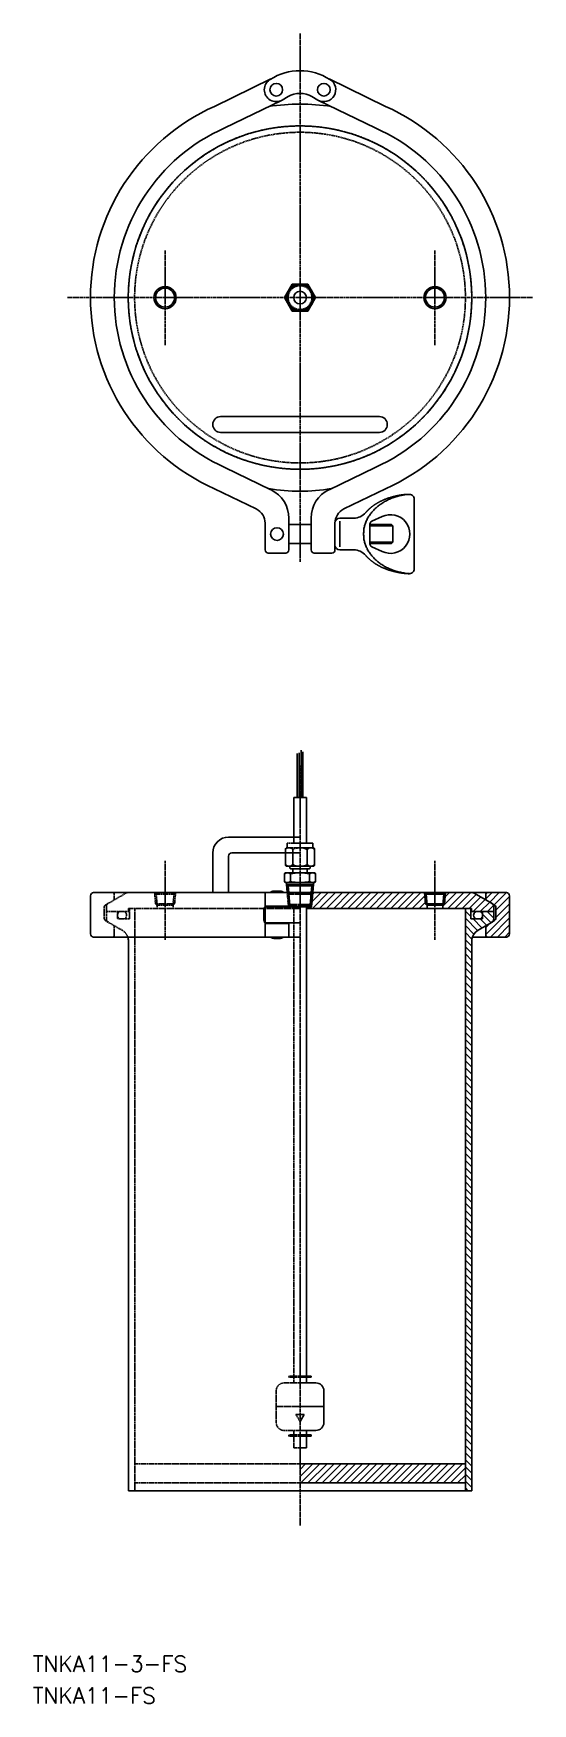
# Model space of a CAD drawing. Extents: x 249 to 563, y 18 to 1071.
import ezdxf

# ---------------------------------------------------------------- set-up
doc = ezdxf.new("R2010")
doc.units = 0
doc.linetypes.add('CENTER', pattern=[2, 1.25, -0.25, 0.25, -0.25])
doc.linetypes.add('DASHED', pattern=[0.75, 0.5, -0.25])
doc.layers.get('0').update_dxf_attribs({"linetype": 'CONTINUOUS'})
doc.layers.add('CENTER', color=1, linetype='CENTER')
doc.styles.get("Standard").update_dxf_attribs({"font": 'txt.shx', "bigfont": 'bigfont.shx'})

# ---------------------------------------------------------------- blocks, each defined once
blk = doc.blocks.new('*X4')
at = {"color": 0, "linetype": 'CONTINUOUS'}
for p, q in [((524, 514.4), (520.7, 517.8)), ((524, 518.9), (523.4, 519.5)), ((536.8, 510.6), (531.5, 515.9)), ((538.5, 513.4), (534.4, 517.5)), ((528.3, 505.6), (520.7, 513.3)), ((526, 503.4), (520.7, 508.8)), ((531.1, 507.3), (525.5, 512.9)), ((534, 508.9), (530, 512.9)), ((524.8, 500.2), (520.7, 504.3)), ((524.7, 495.8), (520.7, 499.8)), ((524.7, 491.3), (520.7, 495.3)), ((524.7, 486.8), (520.7, 490.8)), ((524.7, 482.3), (520.7, 486.3)), ((524.7, 477.8), (520.7, 481.8)), ((524.7, 473.4), (520.7, 477.4)), ((524.7, 468.9), (520.7, 472.9)), ((524.7, 464.4), (520.7, 468.4)), ((524.7, 459.9), (520.7, 463.9)), ((524.7, 455.4), (520.7, 459.4)), ((524.7, 450.9), (520.7, 454.9)), ((524.7, 446.4), (520.7, 450.4)), ((524.7, 441.9), (520.7, 445.9)), ((524.7, 437.4), (520.7, 441.4)), ((524.7, 432.9), (520.7, 436.9)), ((524.7, 428.5), (520.7, 432.5)), ((524.7, 424), (520.7, 428)), ((524.7, 419.5), (520.7, 423.5)), ((524.7, 415), (520.7, 419)), ((524.7, 410.5), (520.7, 414.5)), ((524.7, 406), (520.7, 410)), ((524.7, 401.5), (520.7, 405.5)), ((524.7, 397), (520.7, 401)), ((524.7, 392.5), (520.7, 396.5)), ((524.7, 388), (520.7, 392)), ((524.7, 383.6), (520.7, 387.6)), ((524.7, 379.1), (520.7, 383.1)), ((524.7, 374.6), (520.7, 378.6)), ((524.7, 370.1), (520.7, 374.1)), ((524.7, 365.6), (520.7, 369.6)), ((524.7, 361.1), (520.7, 365.1)), ((524.7, 356.6), (520.7, 360.6)), ((524.7, 352.1), (520.7, 356.1)), ((524.7, 347.6), (520.7, 351.6)), ((524.7, 343.1), (520.7, 347.1)), ((524.7, 338.7), (520.7, 342.7)), ((524.7, 334.2), (520.7, 338.2)), ((524.7, 329.7), (520.7, 333.7)), ((524.7, 325.2), (520.7, 329.2)), ((524.7, 320.7), (520.7, 324.7)), ((524.7, 316.2), (520.7, 320.2)), ((524.7, 311.7), (520.7, 315.7)), ((524.7, 307.2), (520.7, 311.2)), ((524.7, 302.7), (520.7, 306.7)), ((524.7, 298.2), (520.7, 302.2)), ((524.7, 293.8), (520.7, 297.8)), ((524.7, 289.3), (520.7, 293.3)), ((524.7, 284.8), (520.7, 288.8)), ((524.7, 280.3), (520.7, 284.3)), ((524.7, 275.8), (520.7, 279.8)), ((524.7, 271.3), (520.7, 275.3)), ((524.7, 266.8), (520.7, 270.8)), ((524.7, 262.3), (520.7, 266.3)), ((524.7, 257.8), (520.7, 261.8)), ((524.7, 253.3), (520.7, 257.3)), ((524.7, 248.8), (520.7, 252.8)), ((524.7, 244.4), (520.7, 248.4)), ((524.7, 239.9), (520.7, 243.9)), ((524.7, 235.4), (520.7, 239.4)), ((524.7, 230.9), (520.7, 234.9)), ((524.7, 226.4), (520.7, 230.4)), ((524.7, 221.9), (520.7, 225.9)), ((524.7, 217.4), (520.7, 221.4)), ((524.7, 212.9), (520.7, 216.9)), ((524.7, 208.4), (520.7, 212.4)), ((524.7, 203.9), (520.7, 207.9)), ((524.7, 199.5), (520.7, 203.5)), ((524.7, 195), (520.7, 199)), ((524.7, 190.5), (520.7, 194.5)), ((524.7, 186), (520.7, 190)), ((524.7, 181.5), (520.7, 185.5)), ((524.7, 177), (520.7, 181)), ((524.7, 172.5), (520.7, 176.5)), ((524.7, 168), (520.7, 172)), ((524.7, 163.5), (520.7, 167.5)), ((524.7, 159), (520.7, 163)), ((524.7, 154.6), (520.7, 158.6)), ((522.2, 152.5), (520.7, 154.1))]:
    blk.add_line(p, q, dxfattribs=at)
blk = doc.blocks.new('*X5')
at = {"color": 0, "linetype": 'CONTINUOUS'}
for p, q in [((424, 523.7), (429.8, 529.5)), ((424.3, 519.5), (434.3, 529.5)), ((424.5, 528.7), (425.3, 529.5)), ((428.8, 519.5), (438.8, 529.5)), ((433.2, 519.5), (443.2, 529.5)), ((437.7, 519.5), (447.7, 529.5)), ((442.2, 519.5), (452.2, 529.5)), ((446.7, 519.5), (456.7, 529.5)), ((451.2, 519.5), (461.2, 529.5)), ((455.7, 519.5), (465.7, 529.5)), ((460.2, 519.5), (470.2, 529.5)), ((464.7, 519.5), (474.7, 529.5)), ((469.2, 519.5), (479.2, 529.5)), ((473.7, 519.5), (483.7, 529.5)), ((478.1, 519.5), (488.1, 529.5)), ((482.6, 519.5), (492.6, 529.5)), ((487.1, 519.5), (495.1, 527.5)), ((506.5, 520.9), (515.1, 529.5)), ((507.9, 526.8), (510.6, 529.5)), ((509.6, 519.5), (519.6, 529.5)), ((514.1, 519.5), (524.1, 529.5)), ((518.6, 519.5), (527.4, 528.4)), ((523, 519.5), (530.3, 526.8)), ((533.5, 525.5), (537.5, 529.5)), ((536, 523.5), (542, 529.5)), ((538.8, 521.8), (546.5, 529.5)), ((539.9, 518.4), (548.5, 527)), ((491.6, 519.5), (495.4, 523.3)), ((496.1, 519.5), (496.5, 519.9)), ((525.5, 517.5), (533.1, 525.1)), ((530, 517.5), (536, 523.5)), ((533.5, 503), (548.5, 518)), ((534.5, 517.5), (538.4, 521.4)), ((539.9, 513.9), (548.5, 522.5)), ((533.5, 507.5), (536.1, 510.1)), ((536.5, 501.5), (548.5, 513.5)), ((541, 501.5), (548.5, 509.1)), ((545.5, 501.5), (548.5, 504.6))]:
    blk.add_line(p, q, dxfattribs=at)
blk = doc.blocks.new('*X6')
at = {"color": 0, "linetype": 'CONTINUOUS'}
for p, q in [((416.5, 161.5), (424.5, 169.5)), ((416.5, 166), (420, 169.5)), ((417, 157.5), (429, 169.5)), ((421.5, 157.5), (433.5, 169.5)), ((426, 157.5), (438, 169.5)), ((430.5, 157.5), (442.5, 169.5)), ((434.9, 157.5), (446.9, 169.5)), ((439.4, 157.5), (451.4, 169.5)), ((443.9, 157.5), (455.9, 169.5)), ((448.4, 157.5), (460.4, 169.5)), ((452.9, 157.5), (464.9, 169.5)), ((457.4, 157.5), (469.4, 169.5)), ((461.9, 157.5), (473.9, 169.5)), ((466.4, 157.5), (478.4, 169.5)), ((470.9, 157.5), (482.9, 169.5)), ((475.4, 157.5), (487.4, 169.5)), ((479.8, 157.5), (491.8, 169.5)), ((484.3, 157.5), (496.3, 169.5)), ((488.8, 157.5), (500.8, 169.5)), ((493.3, 157.5), (505.3, 169.5)), ((497.8, 157.5), (509.8, 169.5)), ((502.3, 157.5), (514.3, 169.5)), ((506.8, 157.5), (518.8, 169.5)), ((511.3, 157.5), (520.7, 166.9)), ((515.8, 157.5), (520.7, 162.4)), ((520.3, 157.5), (520.7, 157.9))]:
    blk.add_line(p, q, dxfattribs=at)

msp = doc.modelspace()

# ---------------------------------------------------------------- linework, layer by layer
at = {"color": 7, "linetype": 'CONTINUOUS'}
for p, q in [((362.7, 1025), (398.2, 1042.3)), ((470.3, 1025), (434.8, 1042.3)), ((369.2, 1011.5), (404.8, 1028.8)), ((405.3, 1029), (409, 1031.2)), ((427.8, 1029), (424, 1031.2)), ((463.8, 1011.5), (428.2, 1028.8)), ((366.5, 829.5), (466.5, 829.5)), ((366.5, 819.5), (466.5, 819.5)), ((369.2, 797.5), (398.2, 783.4)), ((463.8, 797.5), (434.8, 783.4)), ((362.7, 784), (388.9, 771.3)), ((470.3, 784), (444.2, 771.3)), ((488.5, 777.5), (488.5, 733.5)), ((394.5, 762.3), (394.5, 745.5)), ((409.5, 765.4), (409.5, 745.5)), ((409.5, 761.5), (423.5, 761.5)), ((423.5, 765.5), (423.5, 745.5)), ((438.5, 762.5), (438.5, 748.5)), ((438.5, 762.3), (438.5, 745.5)), ((438.5, 759.2), (438.5, 745.5)), ((441.5, 765.5), (450.3, 765.5)), ((441.5, 763.5), (441.5, 747.5)), ((441.5, 763.5), (441.5, 747.5)), ((460.5, 749.3), (460.5, 761.7)), ((460.5, 761.5), (474.2, 761.5)), ((475, 760.7), (460.5, 760.7)), ((461.7, 763.6), (468.2, 766.5)), ((474.2, 761.5), (475, 760.7)), ((475, 760.7), (475, 750.3)), ((409.5, 749.5), (423.5, 749.5)), ((475, 750.3), (460.5, 750.3)), ((460.5, 749.5), (474.2, 749.5)), ((461.7, 747.5), (468.2, 744.5)), ((474.2, 749.5), (475, 750.3)), ((396.5, 743.5), (407.5, 743.5)), ((436.5, 743.5), (425.5, 743.5)), ((441.5, 745.5), (450.3, 745.5)), ((414.6, 589.5), (414.6, 617.2)), ((416, 589.5), (416, 617.6)), ((417.3, 589.5), (417.3, 619.2)), ((418.3, 589.5), (418.3, 618.2)), ((412.5, 589.5), (420.5, 589.5)), ((412.5, 589.5), (412.5, 564.5)), ((420.5, 589.5), (420.5, 560.7)), ((371.5, 564.5), (416.5, 564.5)), ((424.4, 560.7), (416.5, 560.7)), ((416.5, 560.7), (421.5, 560.7)), ((424.5, 560.6), (424.4, 560.7)), ((424.5, 560.6), (424.5, 557.7)), ((361.5, 554.5), (361.5, 529.5)), ((371.5, 552.5), (371.5, 529.5)), ((373.5, 554.5), (416.5, 554.5)), ((407.3, 554.5), (407.3, 546.6)), ((411.9, 547.1), (411.9, 554.5)), ((425.2, 557.7), (416.5, 557.7)), ((421.1, 556.7), (421.1, 552.5)), ((421.1, 547.1), (421.1, 552.5)), ((425.7, 557.2), (425.2, 557.7)), ((425.7, 557.2), (425.7, 546.6)), ((406.7, 541.4), (407.2, 541.9)), ((406.7, 541.4), (406.7, 536.4)), ((407.2, 541.9), (425.8, 541.9)), ((407.8, 546.1), (407.3, 546.6)), ((425.2, 546.1), (407.8, 546.1)), ((410.1, 545), (410.1, 546.1)), ((410.6, 544.5), (410.1, 545)), ((410.5, 541.2), (410.5, 538.9)), ((410.5, 536.5), (410.5, 538.9)), ((410.6, 544.5), (416.5, 544.5)), ((412, 541.9), (412, 544.6)), ((422.4, 544.5), (416.5, 544.5)), ((421, 541.9), (421, 544.6)), ((422.4, 544.5), (422.9, 545)), ((422.5, 541.2), (422.5, 538.9)), ((422.5, 541.2), (422.5, 538.9)), ((422.5, 536.5), (422.5, 538.9)), ((422.9, 545), (422.9, 546.1)), ((425.2, 546.1), (425.7, 546.6)), ((425.8, 541.9), (426.3, 541.4)), ((426.3, 541.4), (426.3, 536.4)), ((284.5, 527.5), (284.5, 503.5)), ((298, 529.5), (286.5, 529.5)), ((416.5, 529.5), (286.5, 529.5)), ((309.2, 529.5), (298, 529.5)), ((394.5, 521), (394.5, 529.5)), ((406.7, 536.4), (407.2, 535.9)), ((409.5, 535.9), (407.2, 535.9)), ((408, 534.7), (408, 535.9)), ((408, 534.7), (408.4, 529.5)), ((408, 534.7), (425, 534.7)), ((408, 534.7), (409.1, 533.7)), ((408.4, 529.5), (424.6, 529.5)), ((408.9, 535.9), (424.1, 535.9)), ((409.1, 533.7), (409.4, 529.5)), ((409.1, 533.7), (423.9, 533.7)), ((409.5, 535.9), (425, 535.9)), ((409.5, 521), (409.5, 529.5)), ((416.5, 529.5), (546.5, 529.5)), ((423.6, 528.5), (416.5, 528.5)), ((423.6, 528.5), (422.7, 519.5)), ((422.9, 520.9), (423.6, 529.5)), ((423.9, 533.7), (423.6, 529.5)), ((424.6, 529.5), (423.6, 528.5)), ((424.6, 529.5), (423.7, 520.5)), ((425, 534.7), (423.9, 533.7)), ((424.6, 529.5), (424, 521.9)), ((425, 534.7), (424.6, 529.5)), ((425, 534.7), (425, 535.9)), ((425, 535.9), (425.8, 535.9)), ((425.8, 535.9), (426.3, 536.4)), ((426.3, 536.4), (426.3, 536.4)), ((494.9, 529.5), (495.9, 528.5)), ((494.9, 529.5), (508.1, 529.5)), ((494.9, 529.5), (495.5, 522.5)), ((495, 528.5), (508, 528.5)), ((495.9, 528.5), (496.5, 521.5)), ((507.1, 528.5), (506.5, 521.5)), ((508.1, 529.5), (507.1, 528.5)), ((508.1, 529.5), (507.5, 522.5)), ((523.8, 529.5), (535, 529.5)), ((537.5, 522.6), (526.2, 529.1)), ((533.5, 528.5), (533.5, 524.9)), ((535, 529.5), (546.5, 529.5)), ((548.5, 527.5), (548.5, 503.5)), ((394.5, 521), (409.5, 521)), ((394.5, 515.5), (394.5, 520.5)), ((394.5, 520.5), (416.5, 520.5)), ((398, 521), (398, 520.5)), ((406, 521), (406, 520.5)), ((416.5, 521.9), (424, 521.9)), ((416.5, 520.9), (422.9, 520.9)), ((423.7, 520.5), (416.5, 520.5)), ((420.5, 520.5), (420.5, 224.8)), ((524.5, 519.5), (420.5, 519.5)), ((423.7, 520.5), (422.7, 519.5)), ((422.9, 520.9), (424, 521.9)), ((495.5, 522.5), (496.5, 521.5)), ((495.5, 522.5), (507.5, 522.5)), ((496.5, 521.5), (496.5, 519.5)), ((496.5, 521.5), (506.5, 521.5)), ((507.5, 522.5), (506.5, 521.5)), ((506.5, 521.5), (506.5, 519.5)), ((520.7, 519.5), (520.7, 152.5)), ((524, 519.5), (524, 512.9)), ((524, 517.5), (538.5, 517.5)), ((524.5, 519.5), (524.5, 517.5)), ((531.5, 517.5), (531.5, 512.9)), ((538.9, 521.8), (537, 522.9)), ((538.5, 517.5), (538.5, 520.9)), ((538.5, 517.5), (538.5, 512.7)), ((539.9, 520.1), (539.9, 513.5)), ((394.5, 515.5), (394.5, 510.5)), ((394.5, 510.5), (416.5, 510.5)), ((394.5, 510), (409.5, 510)), ((394.5, 510), (394.5, 501.5)), ((398, 510), (398, 510.5)), ((406, 510), (406, 510.5)), ((409.5, 510), (409.5, 501.5)), ((524, 512.9), (531.5, 512.9)), ((537.5, 510.9), (528.7, 505.8)), ((533.5, 502.5), (533.5, 508.6)), ((538.9, 511.7), (537, 510.7)), ((286.5, 501.5), (298, 501.5)), ((416.5, 501.5), (286.5, 501.5)), ((298, 501.5), (308.4, 501.5)), ((308.4, 498.9), (308.4, 152.5)), ((524.7, 498.9), (524.7, 152.5)), ((535, 501.5), (525.1, 501.5)), ((546.5, 501.5), (535, 501.5)), ((416.5, 224.8), (423.5, 224.8)), ((416.5, 224), (423.5, 224)), ((420.5, 224), (420.5, 220.5)), ((423.5, 224), (423.5, 224.8)), ((416.5, 220.5), (426.5, 220.5)), ((431.5, 195.5), (431.5, 215.5)), ((416.5, 205.5), (431.5, 205.5)), ((419.1, 200.6), (416.5, 200.6)), ((416.5, 196.1), (419.1, 200.6)), ((416.5, 190.5), (426.5, 190.5)), ((420.5, 187.8), (420.5, 190.5)), ((416.5, 187.8), (423.5, 187.8)), ((416.5, 187), (423.5, 187)), ((416.5, 179.5), (420.5, 179.5)), ((420.5, 179.5), (420.5, 187)), ((423.5, 187), (423.5, 187.8)), ((416.5, 169.5), (520.7, 169.5)), ((308.4, 152.5), (524.7, 152.5)), ((416.5, 157.5), (520.7, 157.5))]:
    msp.add_line(p, q, dxfattribs=at)
at = {"color": 3, "linetype": 'DASHED'}
for p, q in [((408.5, 560.6), (408.6, 560.7)), ((408.5, 560.6), (408.5, 557.7)), ((408.6, 560.7), (416.5, 560.7)), ((416.5, 560.7), (411.5, 560.7)), ((412.5, 564.5), (412.5, 560.7)), ((407.3, 557.2), (407.8, 557.7)), ((407.3, 554.5), (407.3, 557.2)), ((407.8, 557.7), (416.5, 557.7)), ((411.9, 554.5), (411.9, 556.7)), ((295.5, 522.6), (306.8, 529.1)), ((299.5, 528.5), (299.5, 524.9)), ((324.9, 529.5), (325.9, 528.5)), ((324.9, 529.5), (325.5, 522.5)), ((338, 528.5), (325, 528.5)), ((325.9, 528.5), (326.5, 521.5)), ((337.1, 528.5), (336.5, 521.5)), ((338.1, 529.5), (337.1, 528.5)), ((338.1, 529.5), (337.5, 522.5)), ((408.4, 529.5), (409.4, 528.5)), ((408.4, 529.5), (409.3, 520.5)), ((408.4, 529.5), (409.1, 521.9)), ((410.1, 520.9), (409.4, 529.5)), ((409.4, 528.5), (416.5, 528.5)), ((409.4, 528.5), (410.3, 519.5)), ((293.1, 520.1), (293.1, 513.5)), ((294.1, 521.8), (296, 522.9)), ((294.5, 517.5), (294.5, 520.9)), ((309, 517.5), (294.5, 517.5)), ((294.5, 517.5), (294.5, 512.7)), ((301.5, 517.5), (301.5, 512.9)), ((308.5, 519.5), (308.5, 517.5)), ((308.5, 519.5), (416.5, 519.5)), ((309, 519.5), (309, 512.9)), ((312.4, 519.5), (312.4, 152.5)), ((337.5, 522.5), (325.5, 522.5)), ((325.5, 522.5), (326.5, 521.5)), ((336.5, 521.5), (326.5, 521.5)), ((326.5, 521.5), (326.5, 519.5)), ((337.5, 522.5), (336.5, 521.5)), ((336.5, 521.5), (336.5, 519.5)), ((410.1, 520.9), (409.1, 521.9)), ((416.5, 521.9), (409.1, 521.9)), ((409.3, 520.5), (416.5, 520.5)), ((409.3, 520.5), (410.3, 519.5)), ((416.5, 520.9), (410.1, 520.9)), ((412.5, 520.5), (412.5, 224.8)), ((294.1, 511.7), (296, 510.7)), ((295.5, 510.9), (304.4, 505.8)), ((299.5, 502.5), (299.5, 508.6)), ((309, 512.9), (301.5, 512.9)), ((409.5, 224), (409.5, 224.8)), ((416.5, 224.8), (409.5, 224.8)), ((416.5, 224), (409.5, 224)), ((412.5, 224), (412.5, 220.5)), ((401.5, 215.5), (401.5, 195.5)), ((416.5, 220.5), (406.5, 220.5)), ((401.5, 205.5), (416.5, 205.5)), ((413.9, 200.6), (416.5, 196.1)), ((413.9, 200.6), (416.5, 200.6)), ((406.5, 190.5), (416.5, 190.5)), ((412.5, 187.8), (412.5, 190.5)), ((416.5, 187.8), (409.5, 187.8)), ((409.5, 187), (409.5, 187.8)), ((416.5, 187), (409.5, 187)), ((412.5, 179.5), (412.5, 187)), ((416.5, 179.5), (412.5, 179.5)), ((312.4, 169.5), (416.5, 169.5)), ((312.4, 157.5), (416.5, 157.5))]:
    msp.add_line(p, q, dxfattribs=at)
at = {"color": 7, "linetype": 'CONTINUOUS'}
for points in [[(411.6, 913), (406.7, 904.5), (411.6, 896), (421.4, 896), (426.3, 904.5), (421.4, 913)], [(411.9, 912.5), (407.3, 904.5), (411.9, 896.5), (421.1, 896.5), (425.7, 904.5), (421.1, 912.5)]]:
    msp.add_lwpolyline(points, close=True, dxfattribs=at)
for points in [[(485.5, 780.5, 0), (484.8, 780.5, 0), (484.1, 780.4, 0), (483.3, 780.3, 0), (482.6, 780.2, 0), (481.9, 780.1, 0), (481.2, 780, 0), (480.4, 779.8, 0), (479.7, 779.7, 0), (479, 779.5, 0), (478.3, 779.3, 0), (477.6, 779.1, 0), (476.9, 778.9, 0), (476.2, 778.7, 0), (475.6, 778.5, 0), (474.9, 778.2, 0), (474.2, 778, 0), (473.6, 777.7, 0), (472.9, 777.4, 0), (472.3, 777.2, 0), (471.6, 776.9, 0), (471, 776.5, 0), (470.4, 776.2, 0), (469.8, 775.9, 0), (469.2, 775.5, 0), (468.6, 775.2, 0), (468.1, 774.8, 0), (467.5, 774.4, 0), (466.9, 774.1, 0), (466.4, 773.7, 0), (465.9, 773.3, 0), (465.4, 772.8, 0), (464.9, 772.4, 0), (464.4, 772, 0), (463.9, 771.5, 0), (463.4, 771.1, 0), (463, 770.6, 0), (462.5, 770.2, 0), (462.1, 769.7, 0), (461.7, 769.2, 0), (461.3, 768.7, 0), (460.9, 768.2, 0), (460.6, 767.7, 0), (460.2, 767.2, 0), (459.9, 766.7, 0), (459.5, 766.2, 0), (459.2, 765.6, 0), (458.9, 765.1, 0), (458.7, 764.6, 0), (458.4, 764, 0), (458.2, 763.5, 0), (457.9, 762.9, 0), (457.7, 762.4, 0), (457.5, 761.8, 0), (457.4, 761.3, 0), (457.2, 760.7, 0), (457.1, 760.1, 0), (456.9, 759.6, 0), (456.8, 759, 0), (456.7, 758.4, 0), (456.7, 757.8, 0), (456.6, 757.3, 0), (456.6, 756.7, 0), (456.5, 756.1, 0), (456.5, 755.5, 0), (456.5, 754.9, 0), (456.6, 754.4, 0), (456.6, 753.8, 0), (456.7, 753.2, 0), (456.7, 752.6, 0), (456.8, 752.1, 0), (456.9, 751.5, 0), (457.1, 750.9, 0), (457.2, 750.3, 0), (457.4, 749.8, 0), (457.5, 749.2, 0), (457.7, 748.7, 0), (457.9, 748.1, 0), (458.2, 747.5, 0), (458.4, 747, 0), (458.7, 746.5, 0), (458.9, 745.9, 0), (459.2, 745.4, 0), (459.5, 744.9, 0), (459.9, 744.3, 0), (460.2, 743.8, 0), (460.6, 743.3, 0), (460.9, 742.8, 0), (461.3, 742.3, 0), (461.7, 741.8, 0), (462.1, 741.3, 0), (462.5, 740.9, 0), (463, 740.4, 0), (463.4, 739.9, 0), (463.9, 739.5, 0), (464.4, 739, 0), (464.9, 738.6, 0), (465.4, 738.2, 0), (465.9, 737.8, 0), (466.4, 737.4, 0), (466.9, 737, 0), (467.5, 736.6, 0), (468.1, 736.2, 0), (468.6, 735.8, 0), (469.2, 735.5, 0), (469.8, 735.1, 0), (470.4, 734.8, 0), (471, 734.5, 0), (471.6, 734.2, 0), (472.3, 733.9, 0), (472.9, 733.6, 0), (473.6, 733.3, 0), (474.2, 733.1, 0), (474.9, 732.8, 0), (475.6, 732.6, 0), (476.2, 732.3, 0), (476.9, 732.1, 0), (477.6, 731.9, 0), (478.3, 731.7, 0), (479, 731.5, 0), (479.7, 731.4, 0), (480.4, 731.2, 0), (481.2, 731.1, 0), (481.9, 731, 0), (482.6, 730.8, 0), (483.3, 730.7, 0), (484.1, 730.7, 0), (484.8, 730.6, 0), (485.5, 730.5, 0)], [(457.9, 769, 0), (458, 769.2, 0), (458.1, 769.3, 0), (458.3, 769.5, 0), (458.4, 769.6, 0), (458.6, 769.8, 0), (458.7, 769.9, 0), (458.9, 770.1, 0), (459, 770.2, 0), (459.2, 770.4, 0), (459.3, 770.5, 0), (459.5, 770.7, 0), (459.6, 770.8, 0), (459.8, 771, 0), (459.9, 771.1, 0), (460.1, 771.3, 0), (460.2, 771.4, 0), (460.4, 771.6, 0), (460.6, 771.7, 0), (460.7, 771.8, 0), (460.9, 772, 0), (461.1, 772.1, 0), (461.2, 772.3, 0), (461.4, 772.4, 0), (461.6, 772.5, 0), (461.7, 772.7, 0), (461.9, 772.8, 0), (462.1, 773, 0), (462.3, 773.1, 0), (462.5, 773.2, 0), (462.6, 773.3, 0), (462.8, 773.5, 0), (463, 773.6, 0), (463.2, 773.7, 0), (463.4, 773.9, 0), (463.6, 774, 0), (463.8, 774.1, 0), (463.9, 774.2, 0), (464.1, 774.4, 0), (464.3, 774.5, 0), (464.5, 774.6, 0), (464.7, 774.7, 0), (464.9, 774.8, 0), (465.1, 775, 0), (465.3, 775.1, 0), (465.5, 775.2, 0), (465.7, 775.3, 0), (465.9, 775.4, 0), (466.1, 775.5, 0), (466.3, 775.6, 0), (466.6, 775.8, 0), (466.8, 775.9, 0), (467, 776, 0), (467.2, 776.1, 0), (467.4, 776.2, 0), (467.6, 776.3, 0), (467.8, 776.4, 0), (468, 776.5, 0), (468.3, 776.6, 0), (468.5, 776.7, 0), (468.7, 776.8, 0), (468.9, 776.9, 0), (469.1, 777, 0), (469.4, 777.1, 0), (469.6, 777.2, 0), (469.8, 777.3, 0), (470, 777.4, 0), (470.3, 777.5, 0), (470.5, 777.5, 0), (470.7, 777.6, 0), (470.9, 777.7, 0), (471.2, 777.8, 0), (471.4, 777.9, 0), (471.6, 778, 0), (471.9, 778.1, 0), (472.1, 778.1, 0), (472.3, 778.2, 0), (472.6, 778.3, 0), (472.8, 778.4, 0), (473.1, 778.4, 0), (473.3, 778.5, 0), (473.5, 778.6, 0), (473.8, 778.7, 0), (474, 778.7, 0), (474.3, 778.8, 0), (474.5, 778.9, 0), (474.8, 778.9, 0), (475, 779, 0), (475.2, 779.1, 0), (475.5, 779.1, 0), (475.7, 779.2, 0), (476, 779.2, 0), (476.2, 779.3, 0), (476.5, 779.4, 0), (476.7, 779.4, 0), (477, 779.5, 0), (477.2, 779.5, 0), (477.5, 779.6, 0), (477.7, 779.6, 0), (478, 779.7, 0), (478.2, 779.7, 0), (478.5, 779.8, 0), (478.8, 779.8, 0), (479, 779.9, 0), (479.3, 779.9, 0), (479.5, 779.9, 0), (479.8, 780, 0), (480, 780, 0), (480.3, 780.1, 0), (480.5, 780.1, 0), (480.8, 780.1, 0), (481.1, 780.2, 0), (481.3, 780.2, 0), (481.6, 780.2, 0), (481.8, 780.3, 0), (482.1, 780.3, 0), (482.4, 780.3, 0), (482.6, 780.3, 0), (482.9, 780.4, 0), (483.2, 780.4, 0), (483.4, 780.4, 0), (483.7, 780.4, 0), (483.9, 780.4, 0), (484.2, 780.5, 0), (484.5, 780.5, 0), (484.7, 780.5, 0), (485, 780.5, 0), (485.3, 780.5, 0), (485.5, 780.5, 0)], [(457.9, 742, 0), (458, 741.9, 0), (458.1, 741.7, 0), (458.3, 741.6, 0), (458.4, 741.4, 0), (458.6, 741.2, 0), (458.7, 741.1, 0), (458.9, 740.9, 0), (459, 740.8, 0), (459.2, 740.6, 0), (459.3, 740.5, 0), (459.5, 740.3, 0), (459.6, 740.2, 0), (459.8, 740, 0), (459.9, 739.9, 0), (460.1, 739.8, 0), (460.2, 739.6, 0), (460.4, 739.5, 0), (460.6, 739.3, 0), (460.7, 739.2, 0), (460.9, 739, 0), (461.1, 738.9, 0), (461.2, 738.8, 0), (461.4, 738.6, 0), (461.6, 738.5, 0), (461.7, 738.4, 0), (461.9, 738.2, 0), (462.1, 738.1, 0), (462.3, 738, 0), (462.5, 737.8, 0), (462.6, 737.7, 0), (462.8, 737.6, 0), (463, 737.4, 0), (463.2, 737.3, 0), (463.4, 737.2, 0), (463.6, 737, 0), (463.8, 736.9, 0), (463.9, 736.8, 0), (464.1, 736.7, 0), (464.3, 736.5, 0), (464.5, 736.4, 0), (464.7, 736.3, 0), (464.9, 736.2, 0), (465.1, 736.1, 0), (465.3, 736, 0), (465.5, 735.8, 0), (465.7, 735.7, 0), (465.9, 735.6, 0), (466.1, 735.5, 0), (466.3, 735.4, 0), (466.6, 735.3, 0), (466.8, 735.2, 0), (467, 735.1, 0), (467.2, 735, 0), (467.4, 734.8, 0), (467.6, 734.7, 0), (467.8, 734.6, 0), (468, 734.5, 0), (468.3, 734.4, 0), (468.5, 734.3, 0), (468.7, 734.2, 0), (468.9, 734.1, 0), (469.1, 734, 0), (469.4, 733.9, 0), (469.6, 733.9, 0), (469.8, 733.8, 0), (470, 733.7, 0), (470.3, 733.6, 0), (470.5, 733.5, 0), (470.7, 733.4, 0), (470.9, 733.3, 0), (471.2, 733.2, 0), (471.4, 733.1, 0), (471.6, 733.1, 0), (471.9, 733, 0), (472.1, 732.9, 0), (472.3, 732.8, 0), (472.6, 732.7, 0), (472.8, 732.7, 0), (473.1, 732.6, 0), (473.3, 732.5, 0), (473.5, 732.4, 0), (473.8, 732.4, 0), (474, 732.3, 0), (474.3, 732.2, 0), (474.5, 732.2, 0), (474.8, 732.1, 0), (475, 732, 0), (475.2, 732, 0), (475.5, 731.9, 0), (475.7, 731.8, 0), (476, 731.8, 0), (476.2, 731.7, 0), (476.5, 731.7, 0), (476.7, 731.6, 0), (477, 731.6, 0), (477.2, 731.5, 0), (477.5, 731.5, 0), (477.7, 731.4, 0), (478, 731.4, 0), (478.2, 731.3, 0), (478.5, 731.3, 0), (478.8, 731.2, 0), (479, 731.2, 0), (479.3, 731.1, 0), (479.5, 731.1, 0), (479.8, 731, 0), (480, 731, 0), (480.3, 731, 0), (480.5, 730.9, 0), (480.8, 730.9, 0), (481.1, 730.9, 0), (481.3, 730.8, 0), (481.6, 730.8, 0), (481.8, 730.8, 0), (482.1, 730.7, 0), (482.4, 730.7, 0), (482.6, 730.7, 0), (482.9, 730.7, 0), (483.2, 730.7, 0), (483.4, 730.6, 0), (483.7, 730.6, 0), (483.9, 730.6, 0), (484.2, 730.6, 0), (484.5, 730.6, 0), (484.7, 730.5, 0), (485, 730.5, 0), (485.3, 730.5, 0), (485.5, 730.5, 0)], [(406, 529.5, 0), (406, 529.5, 0), (406, 529.6, 0), (406, 529.6, 0), (406, 529.6, 0), (406, 529.6, 0), (406, 529.7, 0), (405.9, 529.7, 0), (405.9, 529.7, 0), (405.9, 529.7, 0), (405.9, 529.8, 0), (405.9, 529.8, 0), (405.8, 529.8, 0), (405.8, 529.8, 0), (405.8, 529.9, 0), (405.7, 529.9, 0), (405.7, 529.9, 0), (405.7, 529.9, 0), (405.6, 530, 0), (405.6, 530, 0), (405.5, 530, 0), (405.5, 530, 0), (405.4, 530, 0), (405.4, 530.1, 0), (405.3, 530.1, 0), (405.3, 530.1, 0), (405.2, 530.1, 0), (405.2, 530.1, 0), (405.1, 530.2, 0), (405, 530.2, 0), (405, 530.2, 0), (404.9, 530.2, 0), (404.8, 530.2, 0), (404.8, 530.3, 0), (404.7, 530.3, 0), (404.6, 530.3, 0), (404.5, 530.3, 0), (404.5, 530.3, 0), (404.4, 530.3, 0), (404.3, 530.3, 0), (404.2, 530.4, 0), (404.1, 530.4, 0), (404.1, 530.4, 0), (404, 530.4, 0), (403.9, 530.4, 0), (403.8, 530.4, 0), (403.7, 530.4, 0), (403.6, 530.4, 0), (403.5, 530.5, 0), (403.4, 530.5, 0), (403.3, 530.5, 0), (403.3, 530.5, 0), (403.2, 530.5, 0), (403.1, 530.5, 0), (403, 530.5, 0), (402.9, 530.5, 0), (402.8, 530.5, 0), (402.7, 530.5, 0), (402.6, 530.5, 0), (402.5, 530.5, 0), (402.4, 530.5, 0), (402.3, 530.5, 0), (402.2, 530.5, 0), (402.1, 530.5, 0), (402, 530.5, 0), (401.9, 530.5, 0), (401.8, 530.5, 0), (401.7, 530.5, 0), (401.6, 530.5, 0), (401.5, 530.5, 0), (401.4, 530.5, 0), (401.3, 530.5, 0), (401.2, 530.5, 0), (401.1, 530.5, 0), (401, 530.5, 0), (400.9, 530.5, 0), (400.8, 530.5, 0), (400.7, 530.5, 0), (400.7, 530.5, 0), (400.6, 530.5, 0), (400.5, 530.5, 0), (400.4, 530.4, 0), (400.3, 530.4, 0), (400.2, 530.4, 0), (400.1, 530.4, 0), (400, 530.4, 0), (399.9, 530.4, 0), (399.9, 530.4, 0), (399.8, 530.4, 0), (399.7, 530.3, 0), (399.6, 530.3, 0), (399.5, 530.3, 0), (399.5, 530.3, 0), (399.4, 530.3, 0), (399.3, 530.3, 0), (399.2, 530.3, 0), (399.2, 530.2, 0), (399.1, 530.2, 0), (399, 530.2, 0), (399, 530.2, 0), (398.9, 530.2, 0), (398.8, 530.1, 0), (398.8, 530.1, 0), (398.7, 530.1, 0), (398.7, 530.1, 0), (398.6, 530.1, 0), (398.6, 530, 0), (398.5, 530, 0), (398.5, 530, 0), (398.4, 530, 0), (398.4, 530, 0), (398.3, 529.9, 0), (398.3, 529.9, 0), (398.3, 529.9, 0), (398.2, 529.9, 0), (398.2, 529.8, 0), (398.2, 529.8, 0), (398.1, 529.8, 0), (398.1, 529.8, 0), (398.1, 529.7, 0), (398.1, 529.7, 0), (398.1, 529.7, 0), (398, 529.7, 0), (398, 529.6, 0), (398, 529.6, 0), (398, 529.6, 0), (398, 529.6, 0), (398, 529.5, 0), (398, 529.5, 0)], [(394.5, 520.5, 0), (394.5, 520.5, 0), (394.5, 520.5, 0), (394.4, 520.5, 0), (394.4, 520.5, 0), (394.4, 520.5, 0), (394.4, 520.5, 0), (394.3, 520.4, 0), (394.3, 520.4, 0), (394.3, 520.4, 0), (394.3, 520.4, 0), (394.3, 520.3, 0), (394.2, 520.3, 0), (394.2, 520.3, 0), (394.2, 520.2, 0), (394.2, 520.2, 0), (394.1, 520.1, 0), (394.1, 520.1, 0), (394.1, 520, 0), (394.1, 520, 0), (394.1, 519.9, 0), (394, 519.9, 0), (394, 519.8, 0), (394, 519.7, 0), (394, 519.7, 0), (394, 519.6, 0), (394, 519.5, 0), (393.9, 519.5, 0), (393.9, 519.4, 0), (393.9, 519.3, 0), (393.9, 519.2, 0), (393.9, 519.1, 0), (393.8, 519.1, 0), (393.8, 519, 0), (393.8, 518.9, 0), (393.8, 518.8, 0), (393.8, 518.7, 0), (393.8, 518.6, 0), (393.8, 518.5, 0), (393.7, 518.4, 0), (393.7, 518.3, 0), (393.7, 518.2, 0), (393.7, 518.1, 0), (393.7, 518, 0), (393.7, 517.9, 0), (393.7, 517.8, 0), (393.7, 517.7, 0), (393.7, 517.5, 0), (393.6, 517.4, 0), (393.6, 517.3, 0), (393.6, 517.2, 0), (393.6, 517.1, 0), (393.6, 517, 0), (393.6, 516.9, 0), (393.6, 516.7, 0), (393.6, 516.6, 0), (393.6, 516.5, 0), (393.6, 516.4, 0), (393.6, 516.2, 0), (393.6, 516.1, 0), (393.6, 516, 0), (393.6, 515.9, 0), (393.6, 515.8, 0), (393.6, 515.6, 0), (393.6, 515.5, 0), (393.6, 515.4, 0), (393.6, 515.3, 0), (393.6, 515.1, 0), (393.6, 515, 0), (393.6, 514.9, 0), (393.6, 514.8, 0), (393.6, 514.7, 0), (393.6, 514.5, 0), (393.6, 514.4, 0), (393.6, 514.3, 0), (393.6, 514.2, 0), (393.6, 514.1, 0), (393.6, 513.9, 0), (393.6, 513.8, 0), (393.6, 513.7, 0), (393.6, 513.6, 0), (393.7, 513.5, 0), (393.7, 513.4, 0), (393.7, 513.3, 0), (393.7, 513.2, 0), (393.7, 513.1, 0), (393.7, 512.9, 0), (393.7, 512.8, 0), (393.7, 512.7, 0), (393.7, 512.6, 0), (393.8, 512.5, 0), (393.8, 512.4, 0), (393.8, 512.3, 0), (393.8, 512.3, 0), (393.8, 512.2, 0), (393.8, 512.1, 0), (393.8, 512, 0), (393.9, 511.9, 0), (393.9, 511.8, 0), (393.9, 511.7, 0), (393.9, 511.7, 0), (393.9, 511.6, 0), (394, 511.5, 0), (394, 511.4, 0), (394, 511.4, 0), (394, 511.3, 0), (394, 511.2, 0), (394, 511.2, 0), (394.1, 511.1, 0), (394.1, 511.1, 0), (394.1, 511, 0), (394.1, 510.9, 0), (394.1, 510.9, 0), (394.2, 510.9, 0), (394.2, 510.8, 0), (394.2, 510.8, 0), (394.2, 510.7, 0), (394.3, 510.7, 0), (394.3, 510.7, 0), (394.3, 510.6, 0), (394.3, 510.6, 0), (394.3, 510.6, 0), (394.4, 510.6, 0), (394.4, 510.6, 0), (394.4, 510.5, 0), (394.4, 510.5, 0), (394.5, 510.5, 0), (394.5, 510.5, 0), (394.5, 510.5, 0)], [(406, 501.5, 0), (406, 501.5, 0), (406, 501.5, 0), (406, 501.4, 0), (406, 501.4, 0), (406, 501.4, 0), (406, 501.4, 0), (405.9, 501.3, 0), (405.9, 501.3, 0), (405.9, 501.3, 0), (405.9, 501.3, 0), (405.9, 501.2, 0), (405.8, 501.2, 0), (405.8, 501.2, 0), (405.8, 501.2, 0), (405.7, 501.2, 0), (405.7, 501.1, 0), (405.7, 501.1, 0), (405.6, 501.1, 0), (405.6, 501.1, 0), (405.5, 501, 0), (405.5, 501, 0), (405.4, 501, 0), (405.4, 501, 0), (405.3, 501, 0), (405.3, 500.9, 0), (405.2, 500.9, 0), (405.2, 500.9, 0), (405.1, 500.9, 0), (405, 500.9, 0), (405, 500.8, 0), (404.9, 500.8, 0), (404.8, 500.8, 0), (404.8, 500.8, 0), (404.7, 500.8, 0), (404.6, 500.7, 0), (404.5, 500.7, 0), (404.5, 500.7, 0), (404.4, 500.7, 0), (404.3, 500.7, 0), (404.2, 500.7, 0), (404.1, 500.7, 0), (404.1, 500.6, 0), (404, 500.6, 0), (403.9, 500.6, 0), (403.8, 500.6, 0), (403.7, 500.6, 0), (403.6, 500.6, 0), (403.5, 500.6, 0), (403.4, 500.6, 0), (403.3, 500.6, 0), (403.3, 500.6, 0), (403.2, 500.5, 0), (403.1, 500.5, 0), (403, 500.5, 0), (402.9, 500.5, 0), (402.8, 500.5, 0), (402.7, 500.5, 0), (402.6, 500.5, 0), (402.5, 500.5, 0), (402.4, 500.5, 0), (402.3, 500.5, 0), (402.2, 500.5, 0), (402.1, 500.5, 0), (402, 500.5, 0), (401.9, 500.5, 0), (401.8, 500.5, 0), (401.7, 500.5, 0), (401.6, 500.5, 0), (401.5, 500.5, 0), (401.4, 500.5, 0), (401.3, 500.5, 0), (401.2, 500.5, 0), (401.1, 500.5, 0), (401, 500.5, 0), (400.9, 500.5, 0), (400.8, 500.5, 0), (400.7, 500.6, 0), (400.7, 500.6, 0), (400.6, 500.6, 0), (400.5, 500.6, 0), (400.4, 500.6, 0), (400.3, 500.6, 0), (400.2, 500.6, 0), (400.1, 500.6, 0), (400, 500.6, 0), (399.9, 500.6, 0), (399.9, 500.7, 0), (399.8, 500.7, 0), (399.7, 500.7, 0), (399.6, 500.7, 0), (399.5, 500.7, 0), (399.5, 500.7, 0), (399.4, 500.7, 0), (399.3, 500.8, 0), (399.2, 500.8, 0), (399.2, 500.8, 0), (399.1, 500.8, 0), (399, 500.8, 0), (399, 500.9, 0), (398.9, 500.9, 0), (398.8, 500.9, 0), (398.8, 500.9, 0), (398.7, 500.9, 0), (398.7, 501, 0), (398.6, 501, 0), (398.6, 501, 0), (398.5, 501, 0), (398.5, 501, 0), (398.4, 501.1, 0), (398.4, 501.1, 0), (398.3, 501.1, 0), (398.3, 501.1, 0), (398.3, 501.2, 0), (398.2, 501.2, 0), (398.2, 501.2, 0), (398.2, 501.2, 0), (398.1, 501.2, 0), (398.1, 501.3, 0), (398.1, 501.3, 0), (398.1, 501.3, 0), (398.1, 501.3, 0), (398, 501.4, 0), (398, 501.4, 0), (398, 501.4, 0), (398, 501.4, 0), (398, 501.5, 0), (398, 501.5, 0), (398, 501.5, 0)]]:
    msp.add_polyline3d(points, dxfattribs=at)
for centre, radius in [((401.5, 1035.5), 4), ((431.5, 1035.5), 4), ((416.5, 904.5), 108.2), ((331.5, 904.5), 7), ((331.5, 904.5), 6), ((416.5, 904.5), 8), ((416.5, 904.5), 4), ((501.5, 904.5), 7), ((501.5, 904.5), 6), ((402, 755.5), 4)]:
    msp.add_circle(centre, radius, dxfattribs=at)
at = {"color": 3, "linetype": 'DASHED'}
for radius in [108.2, 104.2, 8.5, 7.5]:
    msp.add_circle((416.5, 904.5), radius, dxfattribs=at)
at = {"color": 7, "linetype": 'CONTINUOUS'}
for centre, radius, start, end in [((416.5, 1012.8), 34.7, 57.336, 122.6612), ((401.5, 1035.5), 7.5, 120, 300), ((416.5, 1018.2), 15, 60, 120), ((431.5, 1035.5), 7.5, 240, 60), ((416.5, 904.5), 132, 114.0679, 245.9321), ((416.5, 904.5), 122, 80.7261, 99.2901), ((416.5, 904.5), 132, 294.0679, 65.9321), ((416.5, 904.5), 117, 113.842, 246.158), ((416.5, 904.5), 117, 293.842, 66.158), ((416.5, 904.5), 8.5, 70.2501, 109.7499), ((416.5, 904.5), 8.5, 10.2501, 49.7499), ((416.5, 904.5), 8.5, 310.2501, 349.7499), ((366.5, 824.5), 5, 90, 270), ((466.5, 824.5), 5, 270, 90), ((416.5, 904.5), 122, 260.7099, 279.2624), ((389.5, 765.4), 20, 360, 64.1441), ((443.5, 765.5), 20, 115.8559, 180), ((485.5, 777.5), 2.99, 359.8833, 90.2818), ((384.5, 762.3), 10, 0, 64.1441), ((448.5, 762.3), 10, 115.8559, 180), ((450.3, 775.5), 10, 270, 319.4065), ((441.5, 762.5), 3, 90, 180), ((462.5, 761.7), 2, 114.741, 180), ((473.5, 755.5), 12.2, 244.4352, 115.5648), ((441.5, 748.5), 3, 180, 270), ((462.5, 749.3), 2, 180, 245.259), ((396.5, 745.5), 2, 180, 270), ((407.5, 745.5), 2, 270, 0), ((425.5, 745.5), 2, 180, 270), ((436.5, 745.5), 2, 270, 0), ((450.3, 735.5), 10, 40.5935, 90), ((485.5, 733.5), 2.99, 269.7182, 0.1167), ((371.5, 554.5), 10, 90, 180), ((373.5, 552.5), 2, 90, 180), ((416.5, 546.6), 11.1, 65.3297, 90), ((423.4, 554.6), 3.15, 42.754, 137.246), ((408.5, 538.4), 3.52, 55.2541, 121.0019), ((409.6, 549.3), 3.15, 222.754, 317.246), ((416.5, 514.6), 27.3, 77.2978, 102.7022), ((416.5, 557.2), 11.1, 245.3297, 294.6703), ((423.4, 549.3), 3.15, 222.754, 317.246), ((424.5, 538.4), 3.51, 58.9559, 124.788), ((286.5, 527.5), 2, 90, 180), ((408.5, 539.4), 3.52, 238.9981, 304.7459), ((416.5, 563.1), 27.3, 257.2963, 282.7037), ((424.5, 539.4), 3.51, 235.212, 301.0441), ((524.7, 526.5), 3, 60, 90), ((534.5, 528.5), 1, 90, 180), ((546.5, 527.5), 2, 0, 90), ((528.7, 515.2), 2.85, 126.1944, 233.8056), ((528.7, 515.2), 2.85, 306.1944, 53.8056), ((536.5, 520.9), 2, 360, 60), ((537.9, 520.1), 2, 0, 60), ((532.7, 498.9), 8, 120, 180), ((536.5, 512.7), 2, 300, 0), ((537.9, 513.5), 2, 300, 0), ((286.5, 503.5), 2, 180, 270), ((300.4, 498.9), 8, 0, 19.08), ((534.5, 502.5), 1, 180, 270), ((546.5, 503.5), 2, 270, 0), ((426.5, 215.5), 5, 0, 90), ((426.5, 195.5), 5, 270, 0)]:
    msp.add_arc(centre, radius, start, end, dxfattribs=at)
at = {"color": 3, "linetype": 'DASHED'}
for centre, radius, start, end in [((409.6, 554.6), 3.15, 42.754, 137.246), ((416.5, 546.6), 11.1, 90, 114.6703), ((298.5, 528.5), 1, 0, 90), ((308.3, 526.5), 3, 90, 120), ((295.1, 520.1), 2, 120, 180), ((296.5, 520.9), 2, 120, 180), ((304.4, 515.2), 2.85, 126.1944, 233.8056), ((304.4, 515.2), 2.85, 306.1944, 53.8056), ((295.1, 513.5), 2, 180, 240), ((296.5, 512.7), 2, 180, 240), ((300.4, 498.9), 8, 19.08, 60), ((298.5, 502.5), 1, 270, 0), ((406.5, 215.5), 5, 90, 180), ((406.5, 195.5), 5, 180, 270)]:
    msp.add_arc(centre, radius, start, end, dxfattribs=at)
at = {"layer": 'CENTER', "color": 1, "linetype": 'CENTER'}
for p, q in [((416.5, 738), (416.5, 1071)), ((331.5, 874.5), (331.5, 934.5)), ((501.5, 874.5), (501.5, 934.5)), ((270, 904.5), (563, 904.5)), ((416.5, 609.5), (416.5, 130.5)), ((331.5, 549.5), (331.5, 499.5)), ((501.5, 549.5), (501.5, 499.5))]:
    msp.add_line(p, q, dxfattribs=at)

# ---------------------------------------------------------------- block references
at = {"color": 7, "linetype": 'CONTINUOUS'}
for name in ['*X5', '*X4', '*X6']:
    msp.add_blockref(name, (0, 0), dxfattribs=at)

# ---------------------------------------------------------------- texts
for s, p in [('TNKA11-3-FS', (248.1, 38.4)), ('TNKA11-FS', (248.1, 18.4))]:
    msp.add_text(s, height=10, dxfattribs=at).set_placement(p)

doc.saveas('drawing.dxf')
